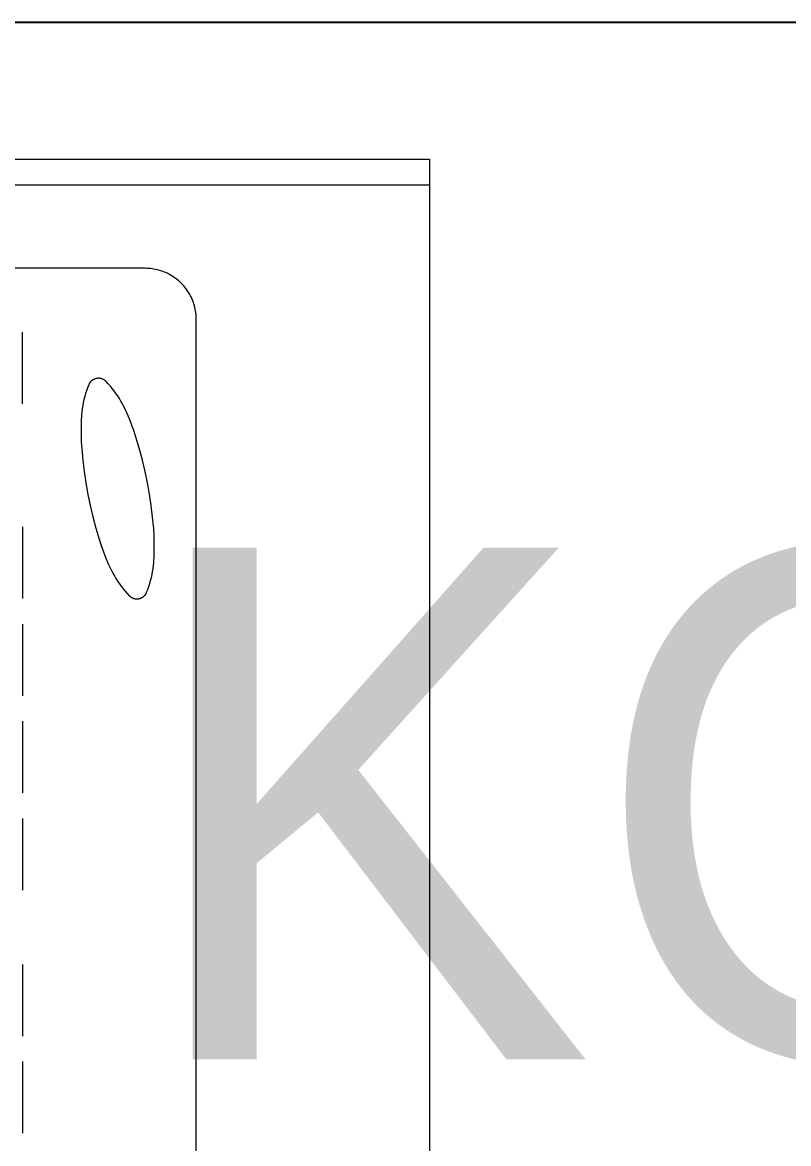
# Model space of a CAD drawing. Header units: metres. Extents: x 0 to 2861, y -1 to 1496.
# Drawn here: x 24.419 to 24.5686, y 5.961 to 6.18 of the extents above; entities that cross this region are included whole.
import ezdxf

# ---------------------------------------------------------------- set-up
doc = ezdxf.new("R2010")
doc.units = ezdxf.units.M
for name, color, linetype in [('ARS-FURNITURE', 252, 'Continuous'), ('FURNITURE', 251, 'Continuous'), ('TEKS', 7, 'Continuous')]:
    doc.layers.add(name, color=color, linetype=linetype)

msp = doc.modelspace()

# ---------------------------------------------------------------- linework, layer by layer
at = {"layer": 'ARS-FURNITURE'}
msp.add_lwpolyline([(24.8748, 6.18), (24.2748, 6.18), (24.2748, 4.98), (24.8748, 4.98)], close=True, dxfattribs=at)
at = {"layer": 'FURNITURE', "lineweight": 13}
for points in [[(24.2748, 6.15328), (24.49845, 6.15328)], [(24.49845, 6.15328), (24.49845, 5.59365)], [(24.2748, 6.14828), (24.49845, 6.14828)], [(24.44293, 6.13196), (24.29293, 6.13196)], [(24.45293, 6.12196), (24.45292, 6.1223), (24.4529, 6.12264), (24.45287, 6.12298), (24.45283, 6.12332), (24.45278, 6.12366), (24.45272, 6.12399), (24.45264, 6.12433), (24.45255, 6.12466), (24.45246, 6.12499), (24.45235, 6.12531), (24.45223, 6.12563), (24.4521, 6.12594), (24.45196, 6.12626), (24.4518, 6.12656), (24.45164, 6.12686), (24.45147, 6.12716), (24.45129, 6.12744), (24.45109, 6.12773), (24.45089, 6.128), (24.45068, 6.12827), (24.45046, 6.12853), (24.45023, 6.12879), (24.45, 6.12903), (24.44975, 6.12927), (24.4495, 6.1295), (24.44924, 6.12972), (24.44897, 6.12993), (24.44869, 6.13013), (24.44841, 6.13032), (24.44812, 6.1305), (24.44783, 6.13068), (24.44753, 6.13084), (24.44722, 6.13099), (24.44691, 6.13113), (24.44659, 6.13126), (24.44627, 6.13138), (24.44595, 6.13149), (24.44562, 6.13159), (24.44529, 6.13168), (24.44496, 6.13175), (24.44462, 6.13181), (24.44429, 6.13187), (24.44395, 6.13191), (24.44361, 6.13194), (24.44327, 6.13195), (24.44293, 6.13196)], [(24.45293, 5.68196), (24.45293, 6.12196)], [(24.41897, 6.10546), (24.41897, 6.11946)], [(24.43191, 6.10918), (24.43169, 6.10862), (24.43149, 6.10805), (24.4313, 6.10748), (24.43114, 6.1069), (24.43099, 6.10632), (24.43086, 6.10573), (24.43075, 6.10514), (24.43066, 6.10454), (24.43058, 6.10394), (24.43053, 6.10334)], [(24.43344, 6.11044), (24.43337, 6.11042), (24.4333, 6.1104), (24.43323, 6.11038), (24.43317, 6.11036), (24.4331, 6.11034), (24.43303, 6.11031), (24.43297, 6.11028), (24.4329, 6.11025), (24.43284, 6.11022), (24.43278, 6.11019), (24.43272, 6.11015), (24.43266, 6.11011), (24.4326, 6.11007), (24.43255, 6.11003), (24.43249, 6.10998), (24.43244, 6.10993), (24.43239, 6.10988), (24.43233, 6.10983), (24.43229, 6.10978), (24.43224, 6.10973), (24.4322, 6.10967), (24.43215, 6.10962), (24.43211, 6.10956), (24.43207, 6.1095), (24.43204, 6.10944), (24.432, 6.10938), (24.43197, 6.10931), (24.43194, 6.10925), (24.43191, 6.10918)], [(24.43533, 6.10984), (24.43528, 6.10989), (24.43522, 6.10994), (24.43517, 6.10998), (24.43512, 6.11003), (24.43506, 6.11007), (24.435, 6.11011), (24.43494, 6.11015), (24.43488, 6.11019), (24.43482, 6.11022), (24.43476, 6.11026), (24.43469, 6.11029), (24.43463, 6.11032), (24.43456, 6.11034), (24.43449, 6.11036), (24.43443, 6.11039), (24.43436, 6.11041), (24.43429, 6.11042), (24.43422, 6.11044), (24.43415, 6.11045), (24.43408, 6.11046), (24.43401, 6.11047), (24.43394, 6.11047), (24.43387, 6.11047), (24.43379, 6.11047), (24.43372, 6.11047), (24.43365, 6.11046), (24.43358, 6.11046), (24.43351, 6.11045), (24.43344, 6.11044)], [(24.43877, 6.10493), (24.4385, 6.10546), (24.43821, 6.10599), (24.4379, 6.10651), (24.43758, 6.10702), (24.43724, 6.10752), (24.43689, 6.10801), (24.43652, 6.10848), (24.43614, 6.10895), (24.43574, 6.1094), (24.43533, 6.10984)], [(24.44121, 6.09879), (24.4408, 6.10005), (24.44035, 6.10129), (24.43986, 6.10252), (24.43933, 6.10373), (24.43877, 6.10493)], [(24.43053, 6.10334), (24.43045, 6.10202), (24.43041, 6.1007), (24.43041, 6.09938), (24.43046, 6.09806), (24.43054, 6.09674)], [(24.4434, 6.09004), (24.44295, 6.09225), (24.44243, 6.09445), (24.44185, 6.09663), (24.44121, 6.09879)], [(24.43054, 6.09674), (24.43075, 6.0945), (24.43102, 6.09226), (24.43135, 6.09002), (24.43174, 6.0878)], [(24.44461, 6.0811), (24.4444, 6.08335), (24.44413, 6.08559), (24.4438, 6.08782), (24.4434, 6.09004)], [(24.43174, 6.0878), (24.4322, 6.08559), (24.43272, 6.0834), (24.4333, 6.08122), (24.43394, 6.07905)], [(24.41897, 6.08146), (24.41897, 6.06746)], [(24.44462, 6.0745), (24.44469, 6.07582), (24.44473, 6.07714), (24.44473, 6.07846), (24.44469, 6.07978), (24.44461, 6.0811)], [(24.43394, 6.07905), (24.43435, 6.0778), (24.4348, 6.07655), (24.43529, 6.07533), (24.43581, 6.07411), (24.43637, 6.07292)], [(24.44323, 6.06866), (24.44346, 6.06922), (24.44366, 6.06979), (24.44384, 6.07036), (24.44401, 6.07094), (24.44416, 6.07153), (24.44429, 6.07211), (24.4444, 6.07271), (24.44449, 6.0733), (24.44456, 6.0739), (24.44462, 6.0745)], [(24.43637, 6.07292), (24.43665, 6.07238), (24.43694, 6.07185), (24.43724, 6.07133), (24.43756, 6.07082), (24.4379, 6.07032), (24.43826, 6.06984), (24.43863, 6.06936), (24.43901, 6.0689), (24.43941, 6.06844), (24.43982, 6.068)], [(24.43982, 6.068), (24.43987, 6.06795), (24.43992, 6.0679), (24.43998, 6.06786), (24.44003, 6.06781), (24.44009, 6.06777), (24.44015, 6.06773), (24.4402, 6.06769), (24.44027, 6.06765), (24.44033, 6.06762), (24.44039, 6.06759), (24.44045, 6.06756), (24.44052, 6.06753), (24.44059, 6.0675), (24.44065, 6.06748), (24.44072, 6.06746), (24.44079, 6.06744), (24.44086, 6.06742), (24.44093, 6.06741), (24.441, 6.06739), (24.44107, 6.06739), (24.44114, 6.06738), (24.44121, 6.06737), (24.44128, 6.06737), (24.44135, 6.06737), (24.44142, 6.06737), (24.44149, 6.06738), (24.44156, 6.06739), (24.44163, 6.0674), (24.4417, 6.06741)], [(24.4417, 6.06741), (24.44177, 6.06742), (24.44184, 6.06744), (24.44191, 6.06746), (24.44198, 6.06748), (24.44205, 6.0675), (24.44211, 6.06753), (24.44218, 6.06756), (24.44224, 6.06759), (24.4423, 6.06762), (24.44237, 6.06766), (24.44243, 6.06769), (24.44249, 6.06773), (24.44254, 6.06777), (24.4426, 6.06782), (24.44266, 6.06786), (24.44271, 6.06791), (24.44276, 6.06796), (24.44281, 6.06801), (24.44286, 6.06806), (24.44291, 6.06811), (24.44295, 6.06817), (24.44299, 6.06823), (24.44303, 6.06828), (24.44307, 6.06834), (24.44311, 6.0684), (24.44314, 6.06847), (24.44318, 6.06853), (24.44321, 6.06859), (24.44323, 6.06866)], [(24.41897, 6.06246), (24.41897, 6.04846)], [(24.41897, 6.04346), (24.41897, 6.02946)], [(24.41897, 6.02446), (24.41897, 6.01046)], [(24.41897, 5.99596), (24.41897, 5.98196)], [(24.41897, 5.97696), (24.41897, 5.96296)]]:
    msp.add_lwpolyline(points, dxfattribs=at)

# ---------------------------------------------------------------- texts
at = {"layer": 'TEKS', "color": 4, "insert": (24.44127, 6.0774), "char_height": 0.1, "attachment_point": 1}
msp.add_mtext_dynamic_manual_height_columns('{\\C6;KO01}', width=29.6431529, gutter_width=1, heights=[0], dxfattribs=at)

doc.saveas('drawing.dxf')
